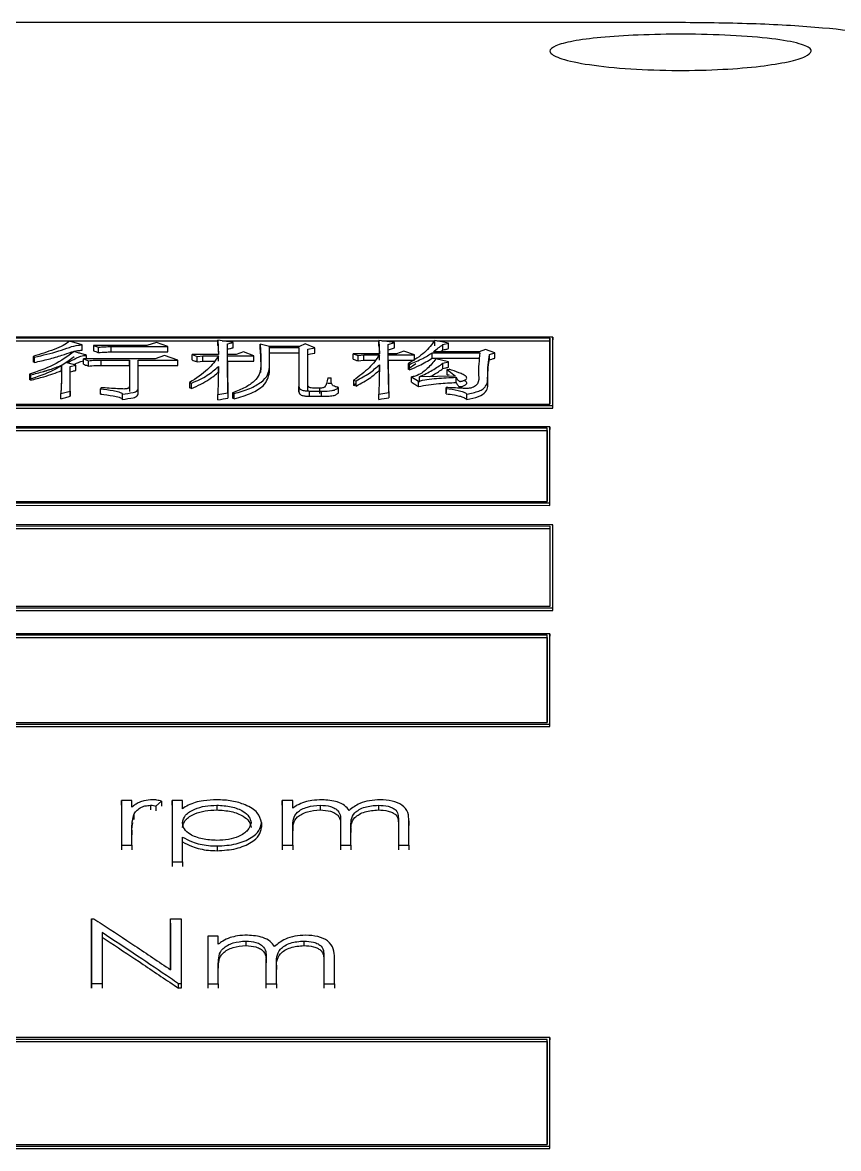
# Model space of a CAD drawing. Header units: millimetres. Extents: x 2344 to 4024, y 1094 to 2282.
# Drawn here: x 2741.99 to 2756.04, y 2094.38 to 2113.77 of the extents above; entities that cross this region are included whole.
import ezdxf

# ---------------------------------------------------------------- set-up
doc = ezdxf.new("R2010")
doc.units = ezdxf.units.MM

msp = doc.modelspace()

# ---------------------------------------------------------------- linework, layer by layer
at = {"color": 7, "linetype": 'Continuous', "lineweight": 25}
for p, q in [((2753.322, 2113.771), (2716.322, 2113.773)), ((2751.124, 2108.355), (2729.141, 2108.355)), ((2751.074, 2108.337), (2729.191, 2108.338)), ((2745.357, 2108.302), (2745.368, 2108.053)), ((2745.617, 2108.264), (2745.357, 2108.302)), ((2745.357, 2108.21), (2745.357, 2108.302)), ((2751.074, 2108.337), (2751.074, 2108.291)), ((2751.124, 2108.355), (2751.124, 2108.307)), ((2751.124, 2107.133), (2751.124, 2108.307)), ((2739.906, 2108.291), (2745.357, 2108.291)), ((2743.02, 2108.222), (2742.804, 2108.287)), ((2743.02, 2108.13), (2743.02, 2108.222)), ((2743.215, 2108.211), (2743.215, 2108.119)), ((2743.215, 2108.211), (2743.302, 2108.18)), ((2744.135, 2108.211), (2743.215, 2108.211)), ((2743.302, 2108.088), (2743.302, 2108.18)), ((2743.518, 2108.1), (2743.518, 2108.192)), ((2743.518, 2108.192), (2744.492, 2108.192)), ((2744.297, 2108.26), (2744.135, 2108.211)), ((2744.492, 2108.192), (2744.297, 2108.26)), ((2744.492, 2108.1), (2744.492, 2108.192)), ((2745.431, 2108.291), (2748.126, 2108.291)), ((2745.519, 2108.237), (2745.617, 2108.264)), ((2745.519, 2108.053), (2745.519, 2108.237)), ((2745.519, 2108.237), (2745.519, 2108.237)), ((2745.519, 2108.053), (2745.519, 2108.145)), ((2745.617, 2108.172), (2745.617, 2108.264)), ((2746.082, 2108.234), (2746.093, 2108.022)), ((2746.244, 2108.195), (2746.082, 2108.234)), ((2746.082, 2108.141), (2746.082, 2108.234)), ((2746.763, 2108.195), (2746.244, 2108.195)), ((2746.244, 2108.103), (2746.244, 2108.195)), ((2746.244, 2107.834), (2746.244, 2108.176)), ((2746.244, 2108.176), (2746.752, 2108.176)), ((2746.244, 2108.084), (2746.244, 2108.176)), ((2746.752, 2108.176), (2746.752, 2107.504)), ((2746.752, 2108.176), (2746.752, 2108.084)), ((2746.861, 2108.237), (2746.763, 2108.195)), ((2747.023, 2108.172), (2746.861, 2108.237)), ((2746.904, 2108.149), (2747.023, 2108.172)), ((2746.904, 2107.532), (2746.904, 2108.149)), ((2746.904, 2108.147), (2746.904, 2108.149)), ((2747.023, 2108.08), (2747.023, 2108.172)), ((2748.126, 2108.298), (2748.137, 2108.068)), ((2748.397, 2108.26), (2748.126, 2108.298)), ((2748.126, 2108.206), (2748.126, 2108.298)), ((2748.177, 2108.291), (2749.083, 2108.291)), ((2748.288, 2108.226), (2748.397, 2108.26)), ((2748.288, 2108.068), (2748.288, 2108.226)), ((2748.288, 2108.225), (2748.288, 2108.226)), ((2748.288, 2108.068), (2748.288, 2108.134)), ((2748.397, 2108.168), (2748.397, 2108.26)), ((2748.559, 2108.115), (2748.429, 2108.068)), ((2748.743, 2108.049), (2748.559, 2108.115)), ((2749.327, 2108.249), (2749.089, 2108.298)), ((2749.089, 2108.206), (2749.089, 2108.298)), ((2749.123, 2108.291), (2751.074, 2108.291)), ((2749.187, 2108.103), (2749.23, 2108.134)), ((2749.23, 2108.226), (2749.327, 2108.249)), ((2749.23, 2108.134), (2749.23, 2108.226)), ((2749.327, 2108.157), (2749.327, 2108.249)), ((2749.965, 2108.142), (2749.857, 2108.103)), ((2750.127, 2108.084), (2749.965, 2108.142)), ((2742.177, 2108.022), (2742.177, 2107.93)), ((2742.177, 2108.022), (2742.198, 2108.01)), ((2742.198, 2107.919), (2742.177, 2107.93)), ((2742.198, 2107.919), (2742.198, 2108.01)), ((2743.042, 2107.979), (2743.129, 2107.948)), ((2744.275, 2107.979), (2743.042, 2107.979)), ((2743.042, 2107.888), (2743.042, 2107.979)), ((2743.096, 2107.979), (2743.096, 2108.041)), ((2743.129, 2107.856), (2743.129, 2107.948)), ((2743.345, 2107.96), (2743.832, 2107.96)), ((2743.345, 2107.868), (2743.345, 2107.96)), ((2743.518, 2108.1), (2744.492, 2108.1)), ((2743.832, 2107.96), (2743.832, 2107.508)), ((2743.832, 2107.868), (2743.832, 2107.96)), ((2743.983, 2107.96), (2744.665, 2107.96)), ((2743.983, 2107.468), (2743.983, 2107.96)), ((2743.983, 2107.868), (2743.983, 2107.96)), ((2744.437, 2108.037), (2744.275, 2107.979)), ((2744.665, 2107.96), (2744.437, 2108.037)), ((2744.665, 2107.868), (2744.665, 2107.96)), ((2744.913, 2108.053), (2745, 2108.022)), ((2745.368, 2108.053), (2744.913, 2108.053)), ((2744.913, 2107.961), (2744.913, 2108.053)), ((2745, 2108.022), (2745.097, 2108.034)), ((2745, 2107.93), (2745, 2108.022)), ((2745.097, 2108.034), (2745.368, 2108.034)), ((2745.097, 2107.942), (2745.097, 2108.034)), ((2745.097, 2107.942), (2745.294, 2107.942)), ((2745.368, 2107.942), (2745.368, 2108.034)), ((2745.671, 2108.053), (2745.519, 2108.053)), ((2745.519, 2107.961), (2745.519, 2108.053)), ((2745.519, 2108.034), (2745.974, 2108.034)), ((2745.519, 2107.942), (2745.519, 2108.034)), ((2745.519, 2107.942), (2745.974, 2107.942)), ((2745.53, 2107.395), (2745.519, 2107.915)), ((2745.8, 2108.103), (2745.671, 2108.053)), ((2745.974, 2108.034), (2745.8, 2108.103)), ((2745.974, 2107.942), (2745.974, 2108.034)), ((2746.093, 2108.022), (2746.093, 2107.834)), ((2746.093, 2107.93), (2746.093, 2108.022)), ((2746.093, 2107.93), (2746.093, 2107.789)), ((2746.244, 2108.084), (2746.752, 2108.084)), ((2746.244, 2107.743), (2746.244, 2108.084)), ((2746.752, 2108.084), (2746.752, 2107.413)), ((2746.904, 2107.441), (2746.904, 2108.057)), ((2747.683, 2108.068), (2747.769, 2108.037)), ((2748.137, 2108.068), (2747.683, 2108.068)), ((2747.683, 2107.976), (2747.683, 2108.068)), ((2747.769, 2108.037), (2747.867, 2108.049)), ((2747.769, 2107.946), (2747.769, 2108.037)), ((2747.867, 2108.049), (2748.137, 2108.049)), ((2747.867, 2107.957), (2747.867, 2108.049)), ((2747.867, 2107.957), (2748.064, 2107.957)), ((2748.137, 2107.957), (2748.137, 2108.049)), ((2748.429, 2108.068), (2748.288, 2108.068)), ((2748.288, 2107.976), (2748.288, 2108.068)), ((2748.288, 2108.049), (2748.743, 2108.049)), ((2748.288, 2107.957), (2748.288, 2108.049)), ((2748.288, 2107.957), (2748.743, 2107.957)), ((2748.299, 2107.399), (2748.288, 2107.932)), ((2748.743, 2107.973), (2748.743, 2108.049)), ((2749.046, 2108.084), (2749.868, 2108.084)), ((2749.046, 2107.992), (2749.046, 2108.084)), ((2749.046, 2107.992), (2749.868, 2107.992)), ((2749.857, 2108.103), (2749.067, 2108.103)), ((2749.327, 2107.928), (2749.111, 2107.979)), ((2749.23, 2107.905), (2749.327, 2107.928)), ((2749.327, 2107.837), (2749.327, 2107.928)), ((2750.03, 2108.057), (2750.127, 2108.084)), ((2750.03, 2107.965), (2750.03, 2108.057)), ((2750.127, 2107.992), (2750.127, 2108.084)), ((2742.663, 2107.778), (2742.663, 2107.87)), ((2742.912, 2107.874), (2742.761, 2107.913)), ((2742.815, 2107.85), (2742.912, 2107.874)), ((2742.815, 2107.427), (2742.815, 2107.85)), ((2742.815, 2107.336), (2742.815, 2107.759)), ((2742.912, 2107.782), (2742.912, 2107.874)), ((2743.345, 2107.868), (2743.832, 2107.868)), ((2743.832, 2107.868), (2743.832, 2107.417)), ((2743.983, 2107.377), (2743.983, 2107.868)), ((2743.983, 2107.868), (2744.665, 2107.868)), ((2745.368, 2107.85), (2745.357, 2107.366)), ((2745.368, 2107.759), (2745.368, 2107.85)), ((2746.093, 2107.743), (2746.093, 2107.834)), ((2746.244, 2107.743), (2746.244, 2107.834)), ((2748.137, 2107.878), (2748.126, 2107.374)), ((2748.137, 2107.786), (2748.137, 2107.878)), ((2748.656, 2107.885), (2748.635, 2107.897)), ((2748.635, 2107.897), (2748.635, 2107.805)), ((2748.766, 2107.894), (2748.635, 2107.805)), ((2748.656, 2107.794), (2748.635, 2107.805)), ((2748.656, 2107.794), (2748.656, 2107.885)), ((2749.23, 2107.813), (2749.23, 2107.905)), ((2749.305, 2107.795), (2749.338, 2107.803)), ((2749.305, 2107.795), (2749.446, 2107.68)), ((2749.305, 2107.703), (2749.305, 2107.795)), ((2742.112, 2107.716), (2742.133, 2107.704)), ((2742.112, 2107.716), (2742.112, 2107.625)), ((2742.133, 2107.613), (2742.112, 2107.625)), ((2742.133, 2107.613), (2742.133, 2107.704)), ((2744.87, 2107.572), (2744.903, 2107.56)), ((2744.87, 2107.572), (2744.87, 2107.481)), ((2744.903, 2107.469), (2744.903, 2107.56)), ((2747.25, 2107.652), (2747.304, 2107.652)), ((2747.25, 2107.561), (2747.304, 2107.561)), ((2747.693, 2107.612), (2747.737, 2107.604)), ((2747.693, 2107.612), (2747.693, 2107.521)), ((2747.737, 2107.555), (2747.693, 2107.521)), ((2747.737, 2107.513), (2747.737, 2107.604)), ((2748.689, 2107.581), (2748.689, 2107.672)), ((2748.689, 2107.672), (2748.808, 2107.596)), ((2748.808, 2107.505), (2748.808, 2107.596)), ((2749.446, 2107.68), (2748.829, 2107.672)), ((2748.829, 2107.581), (2748.829, 2107.672)), ((2749.305, 2107.703), (2749.338, 2107.711)), ((2749.457, 2107.573), (2749.457, 2107.664)), ((2742.653, 2107.383), (2742.815, 2107.427)), ((2742.653, 2107.292), (2742.653, 2107.383)), ((2742.815, 2107.427), (2742.815, 2107.336)), ((2743.345, 2107.484), (2743.334, 2107.464)), ((2743.334, 2107.373), (2743.334, 2107.464)), ((2743.334, 2107.373), (2743.345, 2107.393)), ((2743.713, 2107.283), (2743.713, 2107.374)), ((2743.832, 2107.508), (2743.832, 2107.417)), ((2743.983, 2107.377), (2743.983, 2107.468)), ((2744.903, 2107.469), (2744.87, 2107.481)), ((2745.357, 2107.366), (2745.53, 2107.395)), ((2745.357, 2107.275), (2745.357, 2107.366)), ((2745.53, 2107.395), (2745.53, 2107.304)), ((2745.606, 2107.395), (2745.606, 2107.304)), ((2745.638, 2107.383), (2745.606, 2107.395)), ((2745.638, 2107.292), (2745.638, 2107.383)), ((2746.752, 2107.413), (2746.752, 2107.504)), ((2746.936, 2107.427), (2747.142, 2107.427)), ((2746.936, 2107.336), (2746.936, 2107.427)), ((2746.936, 2107.336), (2747.142, 2107.336)), ((2747.109, 2107.476), (2747.012, 2107.476)), ((2747.109, 2107.385), (2747.109, 2107.476)), ((2747.142, 2107.336), (2747.142, 2107.427)), ((2747.434, 2107.397), (2747.434, 2107.488)), ((2747.737, 2107.513), (2747.693, 2107.521)), ((2748.126, 2107.374), (2748.299, 2107.399)), ((2748.126, 2107.283), (2748.126, 2107.374)), ((2748.299, 2107.399), (2748.299, 2107.308)), ((2749.284, 2107.472), (2749.284, 2107.488)), ((2749.284, 2107.488), (2749.284, 2107.397)), ((2749.284, 2107.38), (2749.284, 2107.472)), ((2749.284, 2107.38), (2749.284, 2107.397)), ((2749.641, 2107.283), (2749.641, 2107.374)), ((2729.141, 2107.18), (2751.124, 2107.179)), ((2729.191, 2107.199), (2751.074, 2107.198)), ((2745.638, 2107.292), (2745.606, 2107.304)), ((2751.124, 2107.133), (2751.124, 2107.179)), ((2729.141, 2107.134), (2751.124, 2107.133)), ((2751.074, 2106.809), (2729.091, 2106.809)), ((2751.024, 2106.789), (2729.141, 2106.79)), ((2751.024, 2106.744), (2751.024, 2106.789)), ((2751.074, 2106.809), (2751.074, 2106.763)), ((2751.074, 2105.458), (2751.074, 2106.763)), ((2729.141, 2106.745), (2751.024, 2106.744)), ((2729.091, 2105.503), (2751.074, 2105.503)), ((2729.091, 2105.459), (2751.074, 2105.458)), ((2729.141, 2105.524), (2751.024, 2105.524)), ((2751.074, 2105.458), (2751.074, 2105.503)), ((2751.124, 2105.124), (2729.141, 2105.124)), ((2729.191, 2105.103), (2751.074, 2105.102)), ((2729.191, 2105.059), (2751.074, 2105.058)), ((2751.074, 2105.102), (2751.074, 2105.058)), ((2751.124, 2105.079), (2751.124, 2105.124)), ((2751.124, 2103.649), (2751.124, 2105.079)), ((2729.141, 2103.693), (2751.124, 2103.692)), ((2729.141, 2103.649), (2751.124, 2103.649)), ((2751.074, 2103.715), (2729.191, 2103.715)), ((2751.124, 2103.649), (2751.124, 2103.692)), ((2751.074, 2103.246), (2729.091, 2103.247)), ((2751.024, 2103.223), (2729.141, 2103.223)), ((2729.141, 2103.181), (2751.024, 2103.18)), ((2751.024, 2103.18), (2751.024, 2103.223)), ((2751.074, 2103.246), (2751.074, 2103.203)), ((2751.074, 2101.649), (2751.074, 2103.203)), ((2729.141, 2101.716), (2751.024, 2101.716)), ((2729.091, 2101.691), (2751.074, 2101.691)), ((2729.091, 2101.65), (2751.074, 2101.649)), ((2751.074, 2101.649), (2751.074, 2101.691)), ((2743.696, 2100.374), (2743.696, 2099.605)), ((2743.696, 2100.293), (2743.696, 2100.374)), ((2743.876, 2100.374), (2743.696, 2100.374)), ((2743.876, 2100.262), (2743.876, 2100.374)), ((2744.29, 2100.28), (2744.388, 2100.361)), ((2744.388, 2100.361), (2744.388, 2100.28)), ((2744.568, 2100.374), (2744.568, 2099.317)), ((2744.568, 2100.293), (2744.568, 2100.374)), ((2744.747, 2100.374), (2744.568, 2100.374)), ((2744.747, 2100.233), (2744.747, 2100.374)), ((2746.465, 2100.374), (2746.465, 2099.605)), ((2746.465, 2100.293), (2746.465, 2100.374)), ((2746.645, 2100.374), (2746.465, 2100.374)), ((2746.645, 2100.242), (2746.645, 2100.374)), ((2743.696, 2100.292), (2743.696, 2099.524)), ((2744.198, 2100.294), (2744.198, 2100.213)), ((2744.29, 2100.28), (2744.29, 2100.199)), ((2744.568, 2100.292), (2744.568, 2099.237)), ((2745.336, 2100.294), (2745.336, 2100.213)), ((2746.465, 2100.292), (2746.465, 2099.524)), ((2747.117, 2100.294), (2747.117, 2100.212)), ((2748.119, 2100.294), (2748.119, 2100.213)), ((2743.908, 2100.13), (2743.908, 2100.048)), ((2746.106, 2099.994), (2746.106, 2099.913)), ((2747.465, 2099.998), (2747.465, 2099.605)), ((2747.465, 2099.998), (2747.465, 2099.917)), ((2748.465, 2100.024), (2748.465, 2099.605)), ((2748.465, 2100.024), (2748.465, 2099.943)), ((2748.645, 2099.605), (2748.645, 2100.024)), ((2748.645, 2100.024), (2748.645, 2099.943)), ((2743.876, 2099.605), (2743.876, 2099.866)), ((2743.876, 2099.866), (2743.876, 2099.785)), ((2746.645, 2099.605), (2746.645, 2099.931)), ((2746.645, 2099.931), (2746.645, 2099.85)), ((2747.645, 2099.605), (2747.645, 2099.906)), ((2747.645, 2099.906), (2747.645, 2099.826)), ((2748.465, 2099.943), (2748.465, 2099.524)), ((2743.696, 2099.605), (2743.696, 2099.525)), ((2743.696, 2099.605), (2743.876, 2099.605)), ((2743.876, 2099.605), (2743.876, 2099.525)), ((2744.747, 2099.317), (2744.747, 2099.746)), ((2745.343, 2099.592), (2745.343, 2099.511)), ((2746.465, 2099.605), (2746.465, 2099.525)), ((2746.465, 2099.605), (2746.645, 2099.605)), ((2746.645, 2099.605), (2746.645, 2099.525)), ((2747.465, 2099.605), (2747.465, 2099.525)), ((2747.465, 2099.605), (2747.645, 2099.605)), ((2747.645, 2099.605), (2747.645, 2099.525)), ((2748.465, 2099.605), (2748.465, 2099.525)), ((2748.465, 2099.605), (2748.645, 2099.605)), ((2748.645, 2099.605), (2748.645, 2099.525)), ((2744.568, 2099.317), (2744.568, 2099.237)), ((2744.568, 2099.317), (2744.747, 2099.317)), ((2744.747, 2099.317), (2744.747, 2099.237)), ((2743.183, 2097.219), (2743.183, 2098.34)), ((2743.183, 2098.34), (2743.183, 2098.261)), ((2743.183, 2098.34), (2743.221, 2098.34)), ((2743.183, 2098.261), (2743.183, 2097.141)), ((2744.542, 2097.46), (2744.542, 2098.34)), ((2744.542, 2098.34), (2744.722, 2098.34)), ((2744.542, 2098.261), (2744.542, 2098.34)), ((2744.542, 2098.261), (2744.542, 2097.46)), ((2744.722, 2098.34), (2744.722, 2097.219)), ((2743.363, 2098.102), (2743.363, 2097.219)), ((2745.183, 2098.041), (2745.183, 2097.219)), ((2745.183, 2098.041), (2745.183, 2097.963)), ((2745.363, 2098.041), (2745.183, 2098.041)), ((2745.363, 2097.9), (2745.363, 2098.041)), ((2745.183, 2097.962), (2745.183, 2097.141)), ((2745.835, 2097.955), (2745.835, 2097.877)), ((2746.837, 2097.955), (2746.837, 2097.877)), ((2746.183, 2097.639), (2746.183, 2097.219)), ((2746.183, 2097.639), (2746.183, 2097.561)), ((2747.183, 2097.667), (2747.183, 2097.219)), ((2747.183, 2097.667), (2747.183, 2097.589)), ((2747.363, 2097.219), (2747.363, 2097.666)), ((2747.363, 2097.588), (2747.363, 2097.666)), ((2745.363, 2097.219), (2745.363, 2097.567)), ((2745.363, 2097.567), (2745.363, 2097.489)), ((2746.363, 2097.219), (2746.363, 2097.541)), ((2746.363, 2097.541), (2746.363, 2097.463)), ((2747.183, 2097.588), (2747.183, 2097.141)), ((2743.183, 2097.141), (2743.183, 2097.219)), ((2743.363, 2097.219), (2743.183, 2097.219)), ((2743.363, 2097.219), (2743.363, 2097.141)), ((2744.681, 2097.141), (2744.681, 2097.219)), ((2744.722, 2097.219), (2744.681, 2097.219)), ((2744.722, 2097.141), (2744.681, 2097.141)), ((2744.722, 2097.219), (2744.722, 2097.141)), ((2745.183, 2097.219), (2745.183, 2097.141)), ((2745.183, 2097.219), (2745.363, 2097.219)), ((2745.363, 2097.219), (2745.363, 2097.141)), ((2746.183, 2097.219), (2746.183, 2097.141)), ((2746.183, 2097.219), (2746.363, 2097.219)), ((2746.363, 2097.219), (2746.363, 2097.141)), ((2747.183, 2097.219), (2747.183, 2097.141)), ((2747.183, 2097.219), (2747.363, 2097.219)), ((2747.363, 2097.219), (2747.363, 2097.141)), ((2751.074, 2096.291), (2728.941, 2096.291)), ((2751.074, 2096.291), (2751.074, 2096.252)), ((2751.024, 2096.261), (2728.991, 2096.262)), ((2728.991, 2096.223), (2751.024, 2096.223)), ((2751.024, 2096.223), (2751.024, 2096.261)), ((2751.074, 2094.382), (2751.074, 2096.252)), ((2728.941, 2094.42), (2751.074, 2094.42)), ((2728.941, 2094.383), (2751.074, 2094.382)), ((2728.991, 2094.45), (2751.024, 2094.45)), ((2751.074, 2094.382), (2751.074, 2094.42))]:
    msp.add_line(p, q, dxfattribs=at)
at = {"color": 7, "linetype": 'Continuous', "lineweight": 25, "flags": 128}
for points in [[(2745, 2107.93), (2745.049, 2107.936), (2745.097, 2107.942)], [(2746.904, 2108.057), (2746.949, 2108.066), (2746.986, 2108.073), (2747.023, 2108.08)], [(2747.769, 2107.946), (2747.818, 2107.951), (2747.867, 2107.957)], [(2745.357, 2107.275), (2745.403, 2107.283), (2745.45, 2107.291), (2745.53, 2107.304)], [(2748.126, 2107.283), (2748.174, 2107.29), (2748.221, 2107.297), (2748.299, 2107.308)]]:
    msp.add_lwpolyline(points, dxfattribs=at)
at = {"color": 7, "linetype": 'Continuous', "lineweight": 25}
for points, knots in [([(2757.323, 2113.281), (2757.286, 2113.336), (2757.213, 2113.446), (2756.642, 2113.582), (2755.775, 2113.687), (2754.628, 2113.758), (2753.762, 2113.767), (2753.322, 2113.771)], [0, 0, 0, 0, 0.184668, 0.369995, 0.565851, 0.779444, 1, 1, 1, 1]), ([(2755.573, 2113.281), (2755.552, 2113.249), (2755.511, 2113.185), (2755.189, 2113.093), (2754.7, 2113.014), (2754.041, 2112.959), (2753.26, 2112.94), (2752.447, 2112.967), (2751.735, 2113.039), (2751.25, 2113.141), (2751.088, 2113.227), (2751.062, 2113.303), (2751.144, 2113.375), (2751.454, 2113.456), (2751.946, 2113.52), (2752.604, 2113.562), (2753.385, 2113.577), (2754.198, 2113.556), (2754.91, 2113.5), (2755.393, 2113.415), (2755.561, 2113.336), (2755.57, 2113.291), (2755.573, 2113.281)], [0, 0, 0, 0, 0.0462762, 0.0927191, 0.1417154, 0.1951897, 0.2536855, 0.3152612, 0.376912, 0.4343703, 0.4858167, 0.5000047, 0.5462543, 0.592701, 0.6417985, 0.6951551, 0.753514, 0.8153974, 0.8768635, 0.9341609, 0.9857367, 1, 1, 1, 1]), ([(2751.074, 2107.198), (2751.074, 2107.32), (2751.074, 2107.563), (2751.074, 2107.944), (2751.074, 2108.197), (2751.074, 2108.337)], [0, 0, 0, 0, 0.309667, 0.619335, 1, 1, 1, 1]), ([(2751.124, 2107.179), (2751.124, 2107.301), (2751.124, 2107.544), (2751.124, 2107.938), (2751.124, 2108.203), (2751.124, 2108.355)], [0, 0, 0, 0, 0.300086, 0.600172, 1, 1, 1, 1]), ([(2742.804, 2108.287), (2742.769, 2108.261), (2742.699, 2108.207), (2742.481, 2108.119), (2742.299, 2108.061), (2742.177, 2108.022)], [0, 0, 0, 0, 0.244211, 0.494059, 1, 1, 1, 1]), ([(2742.198, 2108.01), (2742.343, 2108.043), (2742.559, 2108.092), (2742.783, 2108.174), (2742.917, 2108.216), (2742.999, 2108.221), (2743.02, 2108.222)], [0, 0, 0, 0, 0.501457, 0.748784, 0.936077, 1, 1, 1, 1]), ([(2742.198, 2107.919), (2742.279, 2107.937), (2742.442, 2107.975), (2742.661, 2108.035), (2742.808, 2108.092), (2742.927, 2108.124), (2742.992, 2108.128), (2743.02, 2108.13)], [0, 0, 0, 0, 0.285391, 0.571044, 0.802081, 0.914333, 1, 1, 1, 1]), ([(2743.215, 2108.119), (2743.227, 2108.114), (2743.248, 2108.107), (2743.277, 2108.097), (2743.293, 2108.091), (2743.302, 2108.088)], [0, 0, 0, 0, 0.428609, 0.714304, 1, 1, 1, 1]), ([(2743.302, 2108.18), (2743.337, 2108.184), (2743.408, 2108.191), (2743.481, 2108.191), (2743.518, 2108.192)], [0, 0, 0, 0, 0.498867, 1, 1, 1, 1]), ([(2745.357, 2108.21), (2745.359, 2108.182), (2745.363, 2108.13), (2745.365, 2108.078), (2745.366, 2108.053)], [0, 0, 0, 0, 0.53069, 1, 1, 1, 1]), ([(2745.519, 2108.145), (2745.533, 2108.149), (2745.556, 2108.155), (2745.588, 2108.164), (2745.607, 2108.169), (2745.617, 2108.172)], [0, 0, 0, 0, 0.420135, 0.710067, 1, 1, 1, 1]), ([(2746.082, 2108.141), (2746.084, 2108.115), (2746.088, 2108.066), (2746.092, 2107.996), (2746.092, 2107.952), (2746.093, 2107.93)], [0, 0, 0, 0, 0.384139, 0.692048, 1, 1, 1, 1]), ([(2748.126, 2108.206), (2748.129, 2108.178), (2748.133, 2108.132), (2748.135, 2108.086), (2748.135, 2108.068)], [0, 0, 0, 0, 0.616417, 1, 1, 1, 1]), ([(2748.288, 2108.134), (2748.302, 2108.138), (2748.326, 2108.146), (2748.362, 2108.157), (2748.385, 2108.164), (2748.397, 2108.168)], [0, 0, 0, 0, 0.362138, 0.681069, 1, 1, 1, 1]), ([(2749.089, 2108.298), (2749.039, 2108.228), (2748.938, 2108.087), (2748.736, 2107.961), (2748.635, 2107.897)], [0, 0, 0, 0, 0.496751, 1, 1, 1, 1]), ([(2749.067, 2108.103), (2749.095, 2108.125), (2749.147, 2108.167), (2749.203, 2108.207), (2749.23, 2108.226)], [0, 0, 0, 0, 0.532976, 1, 1, 1, 1]), ([(2749.23, 2108.134), (2749.244, 2108.137), (2749.267, 2108.143), (2749.3, 2108.15), (2749.318, 2108.155), (2749.327, 2108.157)], [0, 0, 0, 0, 0.4398816, 0.7199406, 1, 1, 1, 1]), ([(2751.074, 2108.291), (2751.074, 2108.181), (2751.074, 2107.961), (2751.074, 2107.598), (2751.074, 2107.339), (2751.074, 2107.198)], [0, 0, 0, 0, 0.312228, 0.624456, 1, 1, 1, 1]), ([(2742.88, 2108.107), (2742.771, 2108.025), (2742.576, 2107.876), (2742.255, 2107.765), (2742.112, 2107.716)], [0, 0, 0, 0, 0.553842, 1, 1, 1, 1]), ([(2742.88, 2108.015), (2742.771, 2107.933), (2742.576, 2107.785), (2742.255, 2107.674), (2742.112, 2107.625)], [0, 0, 0, 0, 0.553762, 1, 1, 1, 1]), ([(2742.761, 2107.913), (2742.794, 2107.93), (2742.848, 2107.957), (2742.923, 2107.996), (2742.981, 2108.022), (2743.043, 2108.037), (2743.078, 2108.04), (2743.096, 2108.041)], [0, 0, 0, 0, 0.3357419, 0.5532256, 0.7726409, 0.885172, 1, 1, 1, 1]), ([(2743.096, 2108.041), (2743.07, 2108.049), (2743.02, 2108.065), (2742.948, 2108.086), (2742.903, 2108.1), (2742.88, 2108.107)], [0, 0, 0, 0, 0.369991, 0.684996, 1, 1, 1, 1]), ([(2742.88, 2107.882), (2742.894, 2107.889), (2742.93, 2107.907), (2742.98, 2107.931), (2743.027, 2107.94), (2743.042, 2107.944)], [0, 0, 0, 0, 0.3081, 0.769592, 1, 1, 1, 1]), ([(2743.129, 2107.948), (2743.164, 2107.952), (2743.235, 2107.959), (2743.308, 2107.959), (2743.345, 2107.96)], [0, 0, 0, 0, 0.498867, 1, 1, 1, 1]), ([(2743.302, 2108.088), (2743.341, 2108.092), (2743.413, 2108.099), (2743.486, 2108.099), (2743.518, 2108.1)], [0, 0, 0, 0, 0.558823, 1, 1, 1, 1]), ([(2745.368, 2108.034), (2745.314, 2107.953), (2745.206, 2107.791), (2744.983, 2107.645), (2744.87, 2107.572)], [0, 0, 0, 0, 0.497121, 1, 1, 1, 1]), ([(2744.913, 2107.961), (2744.926, 2107.957), (2744.946, 2107.949), (2744.975, 2107.939), (2744.992, 2107.933), (2745, 2107.93)], [0, 0, 0, 0, 0.428612, 0.714306, 1, 1, 1, 1]), ([(2745.519, 2107.915), (2745.519, 2107.937), (2745.519, 2107.977), (2745.519, 2108.016), (2745.519, 2108.034)], [0, 0, 0, 0, 0.56, 1, 1, 1, 1]), ([(2745.519, 2107.869), (2745.519, 2107.905), (2745.519, 2107.975), (2745.519, 2108.014), (2745.519, 2108.034)], [0, 0, 0, 0, 0.510039, 1, 1, 1, 1]), ([(2745.519, 2107.942), (2745.519, 2107.921), (2745.519, 2107.879), (2745.519, 2107.872), (2745.519, 2107.869)], [0, 0, 0, 0, 0.489863, 1, 1, 1, 1]), ([(2747.683, 2107.976), (2747.695, 2107.972), (2747.716, 2107.965), (2747.745, 2107.954), (2747.761, 2107.949), (2747.769, 2107.946)], [0, 0, 0, 0, 0.428612, 0.714306, 1, 1, 1, 1]), ([(2748.137, 2108.049), (2748.085, 2107.974), (2747.98, 2107.823), (2747.789, 2107.683), (2747.693, 2107.612)], [0, 0, 0, 0, 0.497559, 1, 1, 1, 1]), ([(2748.288, 2107.932), (2748.288, 2107.954), (2748.288, 2107.993), (2748.288, 2108.032), (2748.288, 2108.049)], [0, 0, 0, 0, 0.56, 1, 1, 1, 1]), ([(2748.288, 2107.886), (2748.288, 2107.922), (2748.288, 2107.992), (2748.288, 2108.03), (2748.288, 2108.049)], [0, 0, 0, 0, 0.510364, 1, 1, 1, 1]), ([(2748.288, 2107.957), (2748.288, 2107.937), (2748.288, 2107.895), (2748.288, 2107.889), (2748.288, 2107.886)], [0, 0, 0, 0, 0.489538, 1, 1, 1, 1]), ([(2748.656, 2107.885), (2748.735, 2107.919), (2748.879, 2107.981), (2748.993, 2108.051), (2749.046, 2108.084)], [0, 0, 0, 0, 0.5414486, 1, 1, 1, 1]), ([(2748.656, 2107.794), (2748.712, 2107.817), (2748.814, 2107.859), (2748.939, 2107.927), (2749.01, 2107.97), (2749.046, 2107.992)], [0, 0, 0, 0, 0.3812522, 0.6899418, 1, 1, 1, 1]), ([(2749.111, 2107.979), (2749.064, 2107.923), (2748.983, 2107.825), (2748.854, 2107.719), (2748.737, 2107.677), (2748.699, 2107.673), (2748.689, 2107.672)], [0, 0, 0, 0, 0.494165, 0.869161, 0.966217, 1, 1, 1, 1]), ([(2749.868, 2108.084), (2749.853, 2107.956), (2749.834, 2107.781), (2749.855, 2107.582), (2749.793, 2107.509), (2749.738, 2107.484), (2749.683, 2107.471), (2749.617, 2107.47), (2749.484, 2107.478), (2749.372, 2107.483), (2749.284, 2107.488)], [0, 0, 0, 0, 0.489233, 0.672718, 0.735367, 0.76608, 0.796242, 0.828596, 0.864188, 1, 1, 1, 1]), ([(2749.641, 2107.374), (2749.715, 2107.389), (2749.826, 2107.41), (2749.927, 2107.463), (2750.011, 2107.551), (2749.991, 2107.757), (2750.014, 2107.937), (2750.03, 2108.057)], [0, 0, 0, 0, 0.132026, 0.196101, 0.258534, 0.505562, 1, 1, 1, 1]), ([(2749.641, 2107.283), (2749.713, 2107.297), (2749.855, 2107.324), (2750.021, 2107.44), (2749.986, 2107.664), (2750.013, 2107.846), (2750.03, 2107.965)], [0, 0, 0, 0, 0.127764, 0.249157, 0.505692, 1, 1, 1, 1]), ([(2750.03, 2107.965), (2750.044, 2107.969), (2750.067, 2107.975), (2750.099, 2107.984), (2750.118, 2107.989), (2750.127, 2107.992)], [0, 0, 0, 0, 0.4201352, 0.7100675, 1, 1, 1, 1]), ([(2742.133, 2107.704), (2742.209, 2107.724), (2742.287, 2107.744), (2742.364, 2107.767), (2742.373, 2107.769), (2742.382, 2107.772), (2742.391, 2107.775), (2742.4, 2107.777), (2742.425, 2107.785), (2742.519, 2107.813), (2742.599, 2107.845), (2742.663, 2107.87)], [0, 0, 0, 0, 0.400377, 0.412885, 0.425393, 0.450409, 0.462917, 0.475426, 0.500442, 0.600512, 1, 1, 1, 1]), ([(2742.133, 2107.613), (2742.209, 2107.632), (2742.34, 2107.667), (2742.519, 2107.722), (2742.615, 2107.759), (2742.663, 2107.778)], [0, 0, 0, 0, 0.400541, 0.699142, 1, 1, 1, 1]), ([(2742.663, 2107.87), (2742.664, 2107.853), (2742.664, 2107.833), (2742.664, 2107.812), (2742.664, 2107.806), (2742.664, 2107.799), (2742.664, 2107.793), (2742.664, 2107.784), (2742.664, 2107.775), (2742.664, 2107.767), (2742.664, 2107.76), (2742.664, 2107.754), (2742.664, 2107.747), (2742.664, 2107.739), (2742.664, 2107.728), (2742.664, 2107.715), (2742.664, 2107.698), (2742.663, 2107.68), (2742.663, 2107.663), (2742.663, 2107.65), (2742.663, 2107.637), (2742.663, 2107.62), (2742.662, 2107.602), (2742.662, 2107.585), (2742.661, 2107.572), (2742.661, 2107.559), (2742.661, 2107.546), (2742.66, 2107.528), (2742.659, 2107.51), (2742.658, 2107.493), (2742.658, 2107.48), (2742.657, 2107.467), (2742.657, 2107.456), (2742.656, 2107.447), (2742.656, 2107.44), (2742.655, 2107.434), (2742.655, 2107.425), (2742.654, 2107.416), (2742.654, 2107.407), (2742.654, 2107.4), (2742.653, 2107.392), (2742.653, 2107.386), (2742.653, 2107.383)], [0, 0, 0, 0, 0.10711, 0.120499, 0.133888, 0.147276, 0.160665, 0.174054, 0.200831, 0.21422, 0.227609, 0.240998, 0.254386, 0.267775, 0.294553, 0.32133, 0.348108, 0.401663, 0.42844, 0.455218, 0.481995, 0.508773, 0.562328, 0.589105, 0.615883, 0.64266, 0.669438, 0.696215, 0.74977, 0.776548, 0.803325, 0.830103, 0.85688, 0.870269, 0.883658, 0.897047, 0.910435, 0.937213, 0.950602, 0.96399, 0.977379, 1, 1, 1, 1]), ([(2742.664, 2107.752), (2742.664, 2107.756), (2742.664, 2107.762), (2742.663, 2107.773), (2742.663, 2107.781), (2742.663, 2107.785), (2742.663, 2107.786), (2742.663, 2107.787), (2742.663, 2107.789), (2742.663, 2107.77), (2742.663, 2107.642), (2742.661, 2107.558), (2742.659, 2107.509)], [0, 0, 0, 0, 0.01972, 0.0316378, 0.0435082, 0.0463825, 0.0492251, 0.0522948, 0.0558106, 0.08806, 0.4639019, 1, 1, 1, 1]), ([(2742.815, 2107.759), (2742.829, 2107.762), (2742.853, 2107.768), (2742.885, 2107.776), (2742.903, 2107.78), (2742.912, 2107.782)], [0, 0, 0, 0, 0.439881, 0.71994, 1, 1, 1, 1]), ([(2743.042, 2107.888), (2743.054, 2107.883), (2743.075, 2107.876), (2743.104, 2107.865), (2743.12, 2107.859), (2743.129, 2107.856)], [0, 0, 0, 0, 0.428611, 0.714305, 1, 1, 1, 1]), ([(2743.129, 2107.856), (2743.168, 2107.86), (2743.24, 2107.867), (2743.313, 2107.868), (2743.345, 2107.868)], [0, 0, 0, 0, 0.558823, 1, 1, 1, 1]), ([(2744.903, 2107.56), (2744.999, 2107.605), (2745.19, 2107.692), (2745.309, 2107.798), (2745.368, 2107.85)], [0, 0, 0, 0, 0.504453, 1, 1, 1, 1]), ([(2744.903, 2107.469), (2745.01, 2107.519), (2745.2, 2107.607), (2745.317, 2107.713), (2745.368, 2107.759)], [0, 0, 0, 0, 0.564212, 1, 1, 1, 1]), ([(2745.519, 2107.869), (2745.52, 2107.805), (2745.521, 2107.74), (2745.522, 2107.692), (2745.522, 2107.682), (2745.523, 2107.639), (2745.526, 2107.512), (2745.528, 2107.391), (2745.53, 2107.304)], [0, 0, 0, 0, 0.252264, 0.254266, 0.269843, 0.313981, 0.501513, 1, 1, 1, 1]), ([(2745.53, 2107.395), (2745.528, 2107.483), (2745.526, 2107.601), (2745.523, 2107.729), (2745.521, 2107.818), (2745.52, 2107.847), (2745.519, 2107.869)], [0, 0, 0, 0, 0.498567, 0.668599, 0.747849, 1, 1, 1, 1]), ([(2746.093, 2107.834), (2746.088, 2107.794), (2746.079, 2107.713), (2745.989, 2107.594), (2745.835, 2107.483), (2745.683, 2107.424), (2745.606, 2107.395)], [0, 0, 0, 0, 0.245487, 0.49251, 0.743419, 1, 1, 1, 1]), ([(2745.638, 2107.383), (2745.731, 2107.41), (2745.914, 2107.464), (2746.112, 2107.577), (2746.227, 2107.704), (2746.238, 2107.791), (2746.244, 2107.834)], [0, 0, 0, 0, 0.258234, 0.509748, 0.755949, 1, 1, 1, 1]), ([(2745.638, 2107.292), (2745.741, 2107.323), (2745.944, 2107.384), (2746.194, 2107.539), (2746.225, 2107.666), (2746.244, 2107.743)], [0, 0, 0, 0, 0.289468, 0.570368, 1, 1, 1, 1]), ([(2747.737, 2107.604), (2747.817, 2107.647), (2747.976, 2107.733), (2748.083, 2107.83), (2748.137, 2107.878)], [0, 0, 0, 0, 0.503094, 1, 1, 1, 1]), ([(2747.737, 2107.513), (2747.826, 2107.561), (2747.984, 2107.647), (2748.09, 2107.744), (2748.137, 2107.786)], [0, 0, 0, 0, 0.562949, 1, 1, 1, 1]), ([(2748.299, 2107.399), (2748.298, 2107.489), (2748.295, 2107.624), (2748.292, 2107.772), (2748.29, 2107.835), (2748.29, 2107.857), (2748.289, 2107.874), (2748.289, 2107.893), (2748.288, 2107.889), (2748.288, 2107.886)], [0, 0, 0, 0, 0.496744, 0.745118, 0.829845, 0.854799, 0.869312, 0.93209, 1, 1, 1, 1]), ([(2748.288, 2107.886), (2748.289, 2107.821), (2748.29, 2107.752), (2748.292, 2107.662), (2748.294, 2107.53), (2748.297, 2107.398), (2748.299, 2107.308)], [0, 0, 0, 0, 0.252176, 0.267142, 0.501453, 1, 1, 1, 1]), ([(2748.829, 2107.672), (2748.905, 2107.709), (2749.056, 2107.782), (2749.172, 2107.864), (2749.23, 2107.905)], [0, 0, 0, 0, 0.5023466, 1, 1, 1, 1]), ([(2749.008, 2107.674), (2749.029, 2107.685), (2749.115, 2107.729), (2749.18, 2107.777), (2749.23, 2107.813)], [0, 0, 0, 0, 0.250656, 1, 1, 1, 1]), ([(2749.23, 2107.813), (2749.244, 2107.817), (2749.267, 2107.822), (2749.3, 2107.83), (2749.318, 2107.835), (2749.327, 2107.837)], [0, 0, 0, 0, 0.439858, 0.719929, 1, 1, 1, 1]), ([(2749.457, 2107.664), (2749.465, 2107.65), (2749.477, 2107.629), (2749.494, 2107.605), (2749.51, 2107.597), (2749.517, 2107.595), (2749.522, 2107.593), (2749.528, 2107.593), (2749.536, 2107.593), (2749.552, 2107.595), (2749.573, 2107.601), (2749.602, 2107.611), (2749.628, 2107.627), (2749.644, 2107.648), (2749.636, 2107.67), (2749.615, 2107.691), (2749.57, 2107.715), (2749.481, 2107.754), (2749.395, 2107.783), (2749.338, 2107.803)], [0, 0, 0, 0, 0.12083, 0.185578, 0.200463, 0.207293, 0.213836, 0.220353, 0.227161, 0.24221, 0.277123, 0.31159, 0.371541, 0.433275, 0.493638, 0.554959, 0.617623, 0.744187, 1, 1, 1, 1]), ([(2747.012, 2107.476), (2746.994, 2107.476), (2746.968, 2107.477), (2746.939, 2107.485), (2746.919, 2107.496), (2746.906, 2107.512), (2746.904, 2107.526), (2746.904, 2107.532)], [0, 0, 0, 0, 0.263272, 0.391385, 0.516554, 0.759179, 1, 1, 1, 1]), ([(2747.25, 2107.652), (2747.241, 2107.62), (2747.227, 2107.568), (2747.215, 2107.507), (2747.171, 2107.483), (2747.142, 2107.477), (2747.12, 2107.476), (2747.109, 2107.476)], [0, 0, 0, 0, 0.493872, 0.802594, 0.866234, 0.93227, 1, 1, 1, 1]), ([(2747.434, 2107.488), (2747.416, 2107.492), (2747.381, 2107.499), (2747.341, 2107.517), (2747.32, 2107.539), (2747.306, 2107.584), (2747.305, 2107.622), (2747.304, 2107.652)], [0, 0, 0, 0, 0.131971, 0.260261, 0.384427, 0.507933, 1, 1, 1, 1]), ([(2748.689, 2107.581), (2748.709, 2107.568), (2748.748, 2107.543), (2748.788, 2107.518), (2748.808, 2107.505)], [0, 0, 0, 0, 0.4999998, 1, 1, 1, 1]), ([(2748.808, 2107.596), (2748.856, 2107.608), (2748.954, 2107.63), (2749.177, 2107.648), (2749.345, 2107.658), (2749.457, 2107.664)], [0, 0, 0, 0, 0.2461025, 0.4965719, 1, 1, 1, 1]), ([(2748.808, 2107.505), (2748.924, 2107.524), (2749.133, 2107.559), (2749.357, 2107.568), (2749.457, 2107.573)], [0, 0, 0, 0, 0.555157, 1, 1, 1, 1]), ([(2749.457, 2107.573), (2749.465, 2107.557), (2749.476, 2107.537), (2749.495, 2107.515), (2749.505, 2107.507), (2749.514, 2107.504), (2749.523, 2107.502), (2749.533, 2107.502), (2749.552, 2107.504), (2749.584, 2107.513), (2749.621, 2107.529), (2749.644, 2107.553), (2749.636, 2107.579), (2749.62, 2107.598), (2749.599, 2107.607), (2749.594, 2107.609)], [0, 0, 0, 0, 0.228789, 0.293472, 0.325017, 0.349064, 0.365366, 0.381722, 0.40697, 0.473331, 0.60469, 0.720341, 0.824657, 0.962766, 1, 1, 1, 1]), ([(2742.653, 2107.292), (2742.667, 2107.295), (2742.695, 2107.303), (2742.749, 2107.318), (2742.789, 2107.329), (2742.815, 2107.336)], [0, 0, 0, 0, 0.2594101, 0.5188202, 1, 1, 1, 1]), ([(2743.334, 2107.464), (2743.408, 2107.455), (2743.519, 2107.442), (2743.638, 2107.416), (2743.688, 2107.399), (2743.707, 2107.385), (2743.711, 2107.378), (2743.713, 2107.374)], [0, 0, 0, 0, 0.508815, 0.759272, 0.881746, 0.941306, 1, 1, 1, 1]), ([(2743.334, 2107.373), (2743.409, 2107.364), (2743.521, 2107.351), (2743.639, 2107.325), (2743.698, 2107.304), (2743.708, 2107.29), (2743.713, 2107.283)], [0, 0, 0, 0, 0.510108, 0.771684, 0.888142, 1, 1, 1, 1]), ([(2743.832, 2107.508), (2743.831, 2107.499), (2743.831, 2107.487), (2743.814, 2107.475), (2743.802, 2107.47), (2743.788, 2107.466), (2743.767, 2107.462), (2743.736, 2107.461), (2743.689, 2107.463), (2743.558, 2107.469), (2743.44, 2107.477), (2743.345, 2107.484)], [0, 0, 0, 0, 0.115473, 0.14517, 0.175331, 0.205787, 0.236431, 0.299107, 0.364431, 0.490851, 1, 1, 1, 1]), ([(2743.713, 2107.374), (2743.777, 2107.382), (2743.857, 2107.391), (2743.94, 2107.414), (2743.977, 2107.435), (2743.981, 2107.455), (2743.983, 2107.468)], [0, 0, 0, 0, 0.515726, 0.641569, 0.763682, 1, 1, 1, 1]), ([(2743.713, 2107.283), (2743.777, 2107.291), (2743.858, 2107.3), (2743.942, 2107.323), (2743.978, 2107.345), (2743.981, 2107.364), (2743.983, 2107.377)], [0, 0, 0, 0, 0.5165724, 0.6477138, 0.7747847, 1, 1, 1, 1]), ([(2746.752, 2107.504), (2746.754, 2107.494), (2746.755, 2107.479), (2746.773, 2107.46), (2746.793, 2107.448), (2746.823, 2107.437), (2746.87, 2107.429), (2746.91, 2107.428), (2746.936, 2107.427)], [0, 0, 0, 0, 0.238558, 0.359397, 0.482171, 0.608306, 0.737736, 1, 1, 1, 1]), ([(2746.752, 2107.413), (2746.754, 2107.402), (2746.757, 2107.379), (2746.799, 2107.351), (2746.867, 2107.337), (2746.913, 2107.337), (2746.936, 2107.336)], [0, 0, 0, 0, 0.268078, 0.541055, 0.767668, 1, 1, 1, 1]), ([(2747.142, 2107.427), (2747.205, 2107.426), (2747.283, 2107.425), (2747.363, 2107.443), (2747.401, 2107.462), (2747.421, 2107.477), (2747.434, 2107.488)], [0, 0, 0, 0, 0.514198, 0.639, 0.761004, 1, 1, 1, 1]), ([(2747.142, 2107.336), (2747.176, 2107.337), (2747.243, 2107.338), (2747.341, 2107.342), (2747.4, 2107.369), (2747.423, 2107.388), (2747.434, 2107.397)], [0, 0, 0, 0, 0.2895179, 0.5749505, 0.7896564, 1, 1, 1, 1]), ([(2749.284, 2107.472), (2749.355, 2107.462), (2749.462, 2107.448), (2749.569, 2107.417), (2749.619, 2107.394), (2749.633, 2107.381), (2749.641, 2107.374)], [0, 0, 0, 0, 0.509381, 0.758484, 0.880594, 1, 1, 1, 1]), ([(2749.284, 2107.38), (2749.332, 2107.374), (2749.412, 2107.363), (2749.516, 2107.342), (2749.595, 2107.318), (2749.626, 2107.295), (2749.641, 2107.283)], [0, 0, 0, 0, 0.3480027, 0.5708413, 0.789242, 1, 1, 1, 1]), ([(2751.024, 2105.524), (2751.024, 2105.658), (2751.024, 2105.927), (2751.024, 2106.35), (2751.024, 2106.633), (2751.024, 2106.789)], [0, 0, 0, 0, 0.309667, 0.619335, 1, 1, 1, 1]), ([(2751.074, 2105.503), (2751.074, 2105.637), (2751.074, 2105.907), (2751.074, 2106.344), (2751.074, 2106.64), (2751.074, 2106.809)], [0, 0, 0, 0, 0.3000859, 0.6001718, 1, 1, 1, 1]), ([(2751.024, 2106.744), (2751.024, 2106.642), (2751.024, 2106.438), (2751.024, 2106.035), (2751.024, 2105.725), (2751.024, 2105.524)], [0, 0, 0, 0, 0.2589568, 0.5179136, 1, 1, 1, 1]), ([(2751.074, 2105.102), (2751.074, 2104.963), (2751.074, 2104.684), (2751.074, 2104.223), (2751.074, 2103.896), (2751.074, 2103.715)], [0, 0, 0, 0, 0.309667, 0.619335, 1, 1, 1, 1]), ([(2751.074, 2105.058), (2751.074, 2104.946), (2751.074, 2104.721), (2751.074, 2104.277), (2751.074, 2103.937), (2751.074, 2103.715)], [0, 0, 0, 0, 0.257946, 0.515892, 1, 1, 1, 1]), ([(2751.124, 2103.692), (2751.124, 2103.839), (2751.124, 2104.134), (2751.124, 2104.612), (2751.124, 2104.938), (2751.124, 2105.124)], [0, 0, 0, 0, 0.300086, 0.600172, 1, 1, 1, 1]), ([(2751.024, 2101.716), (2751.024, 2101.875), (2751.024, 2102.193), (2751.024, 2102.697), (2751.024, 2103.036), (2751.024, 2103.223)], [0, 0, 0, 0, 0.309667, 0.619335, 1, 1, 1, 1]), ([(2751.024, 2103.18), (2751.024, 2103.058), (2751.024, 2102.813), (2751.024, 2102.328), (2751.024, 2101.958), (2751.024, 2101.716)], [0, 0, 0, 0, 0.257086, 0.514172, 1, 1, 1, 1]), ([(2751.074, 2101.691), (2751.074, 2101.85), (2751.074, 2102.169), (2751.074, 2102.689), (2751.074, 2103.044), (2751.074, 2103.246)], [0, 0, 0, 0, 0.300086, 0.600172, 1, 1, 1, 1]), ([(2744.232, 2100.387), (2744.181, 2100.384), (2744.098, 2100.378), (2744, 2100.343), (2743.931, 2100.305), (2743.894, 2100.276), (2743.876, 2100.262)], [0, 0, 0, 0, 0.347887, 0.569141, 0.786135, 1, 1, 1, 1]), ([(2744.388, 2100.361), (2744.361, 2100.369), (2744.311, 2100.384), (2744.256, 2100.386), (2744.232, 2100.387)], [0, 0, 0, 0, 0.556713, 1, 1, 1, 1]), ([(2745.338, 2100.387), (2745.26, 2100.384), (2745.132, 2100.38), (2744.966, 2100.343), (2744.844, 2100.295), (2744.779, 2100.254), (2744.747, 2100.233)], [0, 0, 0, 0, 0.346738, 0.568767, 0.786522, 1, 1, 1, 1]), ([(2746.106, 2099.994), (2746.092, 2100.053), (2746.062, 2100.174), (2745.848, 2100.299), (2745.6, 2100.376), (2745.426, 2100.384), (2745.338, 2100.387)], [0, 0, 0, 0, 0.26655, 0.543447, 0.769376, 1, 1, 1, 1]), ([(2747.149, 2100.387), (2747.09, 2100.385), (2746.986, 2100.382), (2746.89, 2100.359), (2746.847, 2100.349)], [0, 0, 0, 0, 0.562438, 1, 1, 1, 1]), ([(2747.614, 2100.203), (2747.592, 2100.232), (2747.549, 2100.291), (2747.389, 2100.37), (2747.24, 2100.381), (2747.149, 2100.387)], [0, 0, 0, 0, 0.269907, 0.5479671, 1, 1, 1, 1]), ([(2748.15, 2100.387), (2748.087, 2100.384), (2747.963, 2100.378), (2747.763, 2100.319), (2747.67, 2100.247), (2747.614, 2100.203)], [0, 0, 0, 0, 0.288581, 0.57183, 1, 1, 1, 1]), ([(2748.645, 2100.024), (2748.643, 2100.072), (2748.641, 2100.167), (2748.551, 2100.298), (2748.361, 2100.376), (2748.221, 2100.383), (2748.15, 2100.387)], [0, 0, 0, 0, 0.270601, 0.5427954, 0.7675493, 1, 1, 1, 1]), ([(2743.908, 2100.13), (2743.92, 2100.151), (2743.945, 2100.195), (2744.011, 2100.248), (2744.099, 2100.286), (2744.165, 2100.291), (2744.198, 2100.294)], [0, 0, 0, 0, 0.27091, 0.546501, 0.770523, 1, 1, 1, 1]), ([(2744.198, 2100.294), (2744.216, 2100.293), (2744.247, 2100.291), (2744.277, 2100.284), (2744.29, 2100.28)], [0, 0, 0, 0, 0.5616049, 1, 1, 1, 1]), ([(2744.747, 2099.99), (2744.757, 2100.036), (2744.778, 2100.129), (2744.941, 2100.228), (2745.134, 2100.286), (2745.268, 2100.291), (2745.336, 2100.294)], [0, 0, 0, 0, 0.2666955, 0.5431546, 0.7692356, 1, 1, 1, 1]), ([(2744.747, 2099.909), (2744.757, 2099.955), (2744.778, 2100.048), (2744.941, 2100.147), (2745.134, 2100.204), (2745.268, 2100.209), (2745.336, 2100.212)], [0, 0, 0, 0, 0.2665257, 0.5429465, 0.7691038, 1, 1, 1, 1]), ([(2745.336, 2100.294), (2745.422, 2100.289), (2745.59, 2100.279), (2745.785, 2100.201), (2745.904, 2100.1), (2745.919, 2100.028), (2745.927, 2099.993)], [0, 0, 0, 0, 0.292093, 0.575319, 0.790291, 1, 1, 1, 1]), ([(2745.336, 2100.212), (2745.422, 2100.207), (2745.589, 2100.197), (2745.785, 2100.119), (2745.904, 2100.019), (2745.919, 2099.947), (2745.927, 2099.912)], [0, 0, 0, 0, 0.292251, 0.575528, 0.79043, 1, 1, 1, 1]), ([(2746.847, 2100.349), (2746.804, 2100.332), (2746.728, 2100.301), (2746.67, 2100.26), (2746.645, 2100.242)], [0, 0, 0, 0, 0.564241, 1, 1, 1, 1]), ([(2746.645, 2099.931), (2746.646, 2099.972), (2746.649, 2100.055), (2746.7, 2100.16), (2746.8, 2100.226), (2746.926, 2100.278), (2747.042, 2100.288), (2747.117, 2100.294)], [0, 0, 0, 0, 0.241249, 0.48337, 0.613317, 0.746555, 1, 1, 1, 1]), ([(2746.645, 2099.85), (2746.646, 2099.891), (2746.649, 2099.974), (2746.701, 2100.079), (2746.8, 2100.144), (2746.926, 2100.197), (2747.042, 2100.206), (2747.117, 2100.212)], [0, 0, 0, 0, 0.241122, 0.483147, 0.613095, 0.74638, 1, 1, 1, 1]), ([(2747.117, 2100.294), (2747.179, 2100.29), (2747.272, 2100.284), (2747.374, 2100.242), (2747.477, 2100.156), (2747.47, 2100.068), (2747.465, 2099.998)], [0, 0, 0, 0, 0.254782, 0.388255, 0.517328, 1, 1, 1, 1]), ([(2747.117, 2100.212), (2747.179, 2100.208), (2747.272, 2100.202), (2747.374, 2100.16), (2747.477, 2100.074), (2747.47, 2099.986), (2747.465, 2099.917)], [0, 0, 0, 0, 0.254971, 0.388493, 0.517558, 1, 1, 1, 1]), ([(2747.645, 2099.906), (2747.644, 2099.998), (2747.644, 2100.113), (2747.787, 2100.221), (2747.917, 2100.278), (2748.039, 2100.288), (2748.119, 2100.294)], [0, 0, 0, 0, 0.482183, 0.612123, 0.745589, 1, 1, 1, 1]), ([(2747.645, 2099.825), (2747.644, 2099.916), (2747.644, 2100.032), (2747.787, 2100.139), (2747.917, 2100.196), (2748.039, 2100.206), (2748.119, 2100.212)], [0, 0, 0, 0, 0.481957, 0.611894, 0.745406, 1, 1, 1, 1]), ([(2748.119, 2100.294), (2748.176, 2100.291), (2748.265, 2100.286), (2748.364, 2100.249), (2748.439, 2100.199), (2748.463, 2100.118), (2748.464, 2100.055), (2748.465, 2100.024)], [0, 0, 0, 0, 0.254489, 0.388144, 0.517737, 0.758825, 1, 1, 1, 1]), ([(2748.119, 2100.212), (2748.176, 2100.209), (2748.265, 2100.204), (2748.364, 2100.168), (2748.439, 2100.117), (2748.463, 2100.036), (2748.464, 2099.974), (2748.465, 2099.943)], [0, 0, 0, 0, 0.254672, 0.38838, 0.517972, 0.758953, 1, 1, 1, 1]), ([(2743.876, 2099.866), (2743.875, 2099.9), (2743.875, 2099.988), (2743.895, 2100.076), (2743.908, 2100.13)], [0, 0, 0, 0, 0.385324, 1, 1, 1, 1]), ([(2743.876, 2099.836), (2743.876, 2099.871), (2743.877, 2099.926), (2743.891, 2099.98), (2743.896, 2099.999)], [0, 0, 0, 0, 0.648237, 1, 1, 1, 1]), ([(2745.339, 2099.687), (2745.254, 2099.693), (2745.085, 2099.703), (2744.885, 2099.779), (2744.765, 2099.882), (2744.753, 2099.955), (2744.747, 2099.99)], [0, 0, 0, 0, 0.29205, 0.575873, 0.790375, 1, 1, 1, 1]), ([(2745.927, 2099.993), (2745.914, 2099.948), (2745.888, 2099.856), (2745.73, 2099.756), (2745.539, 2099.697), (2745.406, 2099.691), (2745.339, 2099.687)], [0, 0, 0, 0, 0.266814, 0.543252, 0.769388, 1, 1, 1, 1]), ([(2745.343, 2099.592), (2745.455, 2099.598), (2745.676, 2099.612), (2745.925, 2099.72), (2746.083, 2099.853), (2746.098, 2099.947), (2746.106, 2099.994)], [0, 0, 0, 0, 0.292071, 0.575308, 0.790142, 1, 1, 1, 1]), ([(2745.343, 2099.511), (2745.455, 2099.517), (2745.675, 2099.531), (2745.925, 2099.639), (2746.083, 2099.772), (2746.098, 2099.866), (2746.106, 2099.913)], [0, 0, 0, 0, 0.292232, 0.575516, 0.79028, 1, 1, 1, 1]), ([(2744.747, 2099.746), (2744.801, 2099.716), (2744.891, 2099.665), (2745.048, 2099.62), (2745.193, 2099.596), (2745.293, 2099.593), (2745.343, 2099.592)], [0, 0, 0, 0, 0.332189, 0.552163, 0.775308, 1, 1, 1, 1]), ([(2744.747, 2099.665), (2744.801, 2099.635), (2744.891, 2099.584), (2745.048, 2099.539), (2745.193, 2099.515), (2745.293, 2099.512), (2745.343, 2099.511)], [0, 0, 0, 0, 0.332096, 0.552068, 0.775251, 1, 1, 1, 1]), ([(2743.221, 2098.34), (2743.268, 2098.309), (2743.504, 2098.154), (2743.944, 2097.862), (2744.337, 2097.598), (2744.542, 2097.46)], [0, 0, 0, 0, 0.107009, 0.535045, 1, 1, 1, 1]), ([(2744.681, 2097.219), (2744.634, 2097.25), (2744.398, 2097.41), (2743.959, 2097.706), (2743.566, 2097.966), (2743.363, 2098.102)], [0, 0, 0, 0, 0.107249, 0.536248, 1, 1, 1, 1]), ([(2745.867, 2098.055), (2745.808, 2098.053), (2745.704, 2098.049), (2745.608, 2098.025), (2745.565, 2098.014)], [0, 0, 0, 0, 0.562438, 1, 1, 1, 1]), ([(2746.332, 2097.859), (2746.31, 2097.89), (2746.267, 2097.952), (2746.107, 2098.036), (2745.958, 2098.048), (2745.867, 2098.055)], [0, 0, 0, 0, 0.269907, 0.547967, 1, 1, 1, 1]), ([(2746.868, 2098.055), (2746.805, 2098.052), (2746.681, 2098.045), (2746.481, 2097.983), (2746.388, 2097.905), (2746.332, 2097.859)], [0, 0, 0, 0, 0.288581, 0.57183, 1, 1, 1, 1]), ([(2747.363, 2097.666), (2747.361, 2097.717), (2747.359, 2097.82), (2747.269, 2097.959), (2747.079, 2098.043), (2746.939, 2098.051), (2746.868, 2098.055)], [0, 0, 0, 0, 0.270601, 0.542795, 0.767549, 1, 1, 1, 1]), ([(2743.363, 2098.023), (2743.41, 2097.992), (2743.646, 2097.836), (2744.085, 2097.543), (2744.477, 2097.278), (2744.681, 2097.141)], [0, 0, 0, 0, 0.107324, 0.536623, 1, 1, 1, 1]), ([(2745.565, 2098.014), (2745.522, 2097.996), (2745.446, 2097.963), (2745.388, 2097.919), (2745.363, 2097.9)], [0, 0, 0, 0, 0.564241, 1, 1, 1, 1]), ([(2745.363, 2097.567), (2745.364, 2097.611), (2745.367, 2097.7), (2745.418, 2097.812), (2745.518, 2097.883), (2745.644, 2097.939), (2745.76, 2097.949), (2745.835, 2097.955)], [0, 0, 0, 0, 0.241252, 0.483375, 0.613284, 0.746483, 1, 1, 1, 1]), ([(2745.363, 2097.489), (2745.364, 2097.533), (2745.367, 2097.622), (2745.418, 2097.734), (2745.518, 2097.804), (2745.644, 2097.86), (2745.76, 2097.87), (2745.835, 2097.877)], [0, 0, 0, 0, 0.241124, 0.483152, 0.613062, 0.746307, 1, 1, 1, 1]), ([(2745.835, 2097.955), (2745.897, 2097.951), (2745.99, 2097.945), (2746.092, 2097.899), (2746.195, 2097.808), (2746.188, 2097.713), (2746.183, 2097.639)], [0, 0, 0, 0, 0.254867, 0.388287, 0.517309, 1, 1, 1, 1]), ([(2745.835, 2097.877), (2745.897, 2097.873), (2745.99, 2097.866), (2746.092, 2097.821), (2746.195, 2097.729), (2746.188, 2097.635), (2746.183, 2097.561)], [0, 0, 0, 0, 0.2550625, 0.3885336, 0.5175512, 1, 1, 1, 1]), ([(2746.363, 2097.541), (2746.362, 2097.638), (2746.362, 2097.762), (2746.505, 2097.877), (2746.635, 2097.938), (2746.757, 2097.949), (2746.837, 2097.955)], [0, 0, 0, 0, 0.482188, 0.612091, 0.745518, 1, 1, 1, 1]), ([(2746.363, 2097.462), (2746.362, 2097.56), (2746.362, 2097.684), (2746.505, 2097.798), (2746.635, 2097.859), (2746.757, 2097.87), (2746.837, 2097.877)], [0, 0, 0, 0, 0.481962, 0.611863, 0.745335, 1, 1, 1, 1]), ([(2746.837, 2097.955), (2746.894, 2097.952), (2746.983, 2097.947), (2747.082, 2097.908), (2747.157, 2097.854), (2747.181, 2097.767), (2747.182, 2097.7), (2747.183, 2097.667)], [0, 0, 0, 0, 0.254576, 0.388176, 0.517715, 0.758814, 1, 1, 1, 1]), ([(2746.837, 2097.877), (2746.894, 2097.873), (2746.983, 2097.868), (2747.082, 2097.829), (2747.157, 2097.775), (2747.181, 2097.688), (2747.182, 2097.622), (2747.183, 2097.588)], [0, 0, 0, 0, 0.254766, 0.388422, 0.517965, 0.75895, 1, 1, 1, 1]), ([(2751.074, 2094.42), (2751.074, 2094.61), (2751.074, 2094.991), (2751.074, 2095.616), (2751.074, 2096.045), (2751.074, 2096.291)], [0, 0, 0, 0, 0.300082, 0.600163, 1, 1, 1, 1]), ([(2751.024, 2094.45), (2751.024, 2094.64), (2751.024, 2095.021), (2751.024, 2095.626), (2751.024, 2096.036), (2751.024, 2096.261)], [0, 0, 0, 0, 0.3099213, 0.6198426, 1, 1, 1, 1]), ([(2751.024, 2096.223), (2751.024, 2096.075), (2751.024, 2095.778), (2751.024, 2095.19), (2751.024, 2094.744), (2751.024, 2094.45)], [0, 0, 0, 0, 0.2552222, 0.5104444, 1, 1, 1, 1])]:
    msp.add_open_spline(points, degree=3, knots=knots, dxfattribs=at)

doc.saveas('drawing.dxf')
